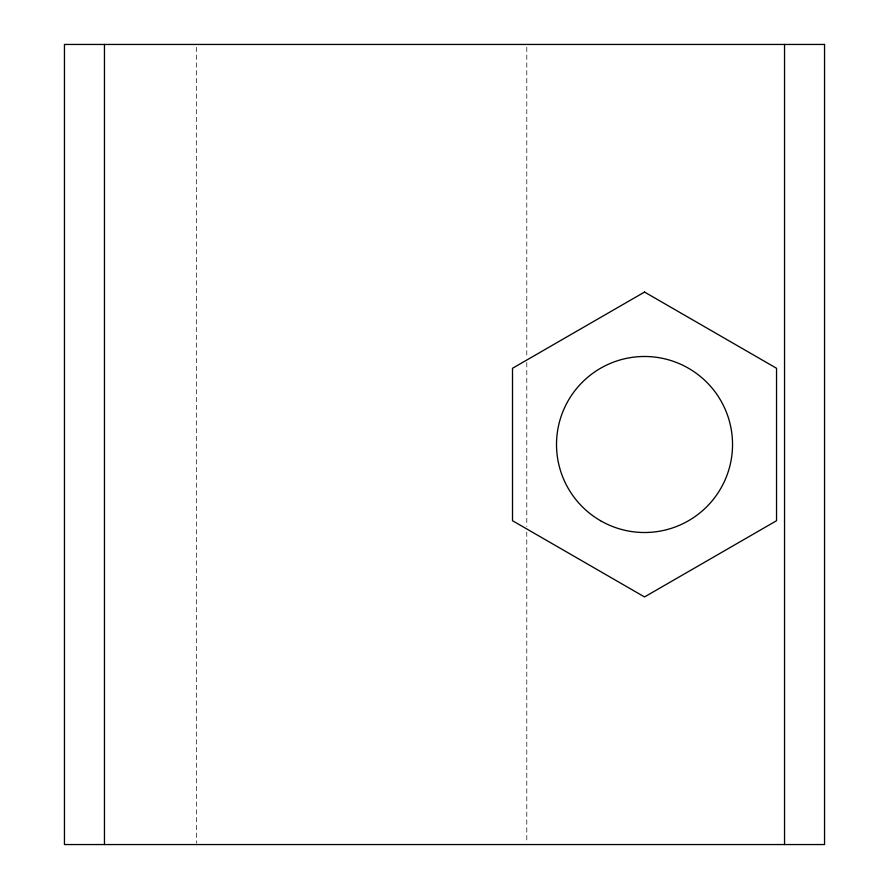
<?xml version="1.0" encoding="UTF-8"?>
<svg xmlns="http://www.w3.org/2000/svg" width="889" height="889" viewBox="0 0 889 889"><rect width="100%" height="100%" fill="white"/><g stroke="black" fill="none" stroke-linecap="round" stroke-linejoin="round"><path stroke-width="0.67" stroke-dasharray="4.45 3.33" d="M526.788 47.228L526.788 356.989M526.788 362.545L526.788 526.455M526.788 532.011L526.788 843.161M196.469 47.228L196.469 843.161"/><path stroke-width="1.33" d="M784.543 44.45L784.543 844.55M104.458 44.45L104.458 844.55M644.525 292.059L512.509 368.279L512.509 520.721L644.525 596.941L776.542 520.721L776.542 368.279L644.525 292.059M824.548 44.45L64.453 44.45L64.453 844.55L824.548 844.55L824.548 44.45M600.519 520.721A88.011 88.011 0 0 0 732.536 444.5A88.011 88.011 0 0 0 600.519 368.279A88.011 88.011 0 0 0 600.519 520.721"/></g></svg>
